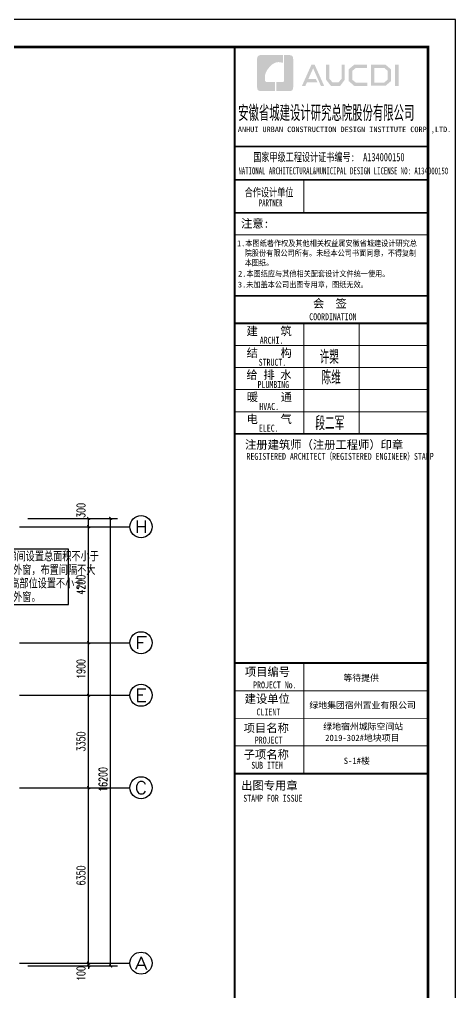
# Model space of a CAD drawing. Extents: x 1247970 to 1725648, y 860327 to 1277876.
# Drawn here: x 1368288 to 1384070, y 982076 to 1017302 of the extents above; entities that cross this region are included whole.
import ezdxf
from ezdxf.enums import TextEntityAlignment as Align

# ---------------------------------------------------------------- set-up
doc = ezdxf.new("R2010")
doc.units = 0
doc.header["$LTSCALE"] = 1000
doc.header["$MEASUREMENT"] = 0
doc.layers.get('0').update_dxf_attribs({"color": 254})
for name, color, linetype in [('AXIS', 254, 'Continuous'), ('AXIS_TEXT', 7, 'Continuous'), ('C-AXIS(轴号)', 254, 'Continuous'), ('C-AXIS-T(字)', 254, 'Continuous'), ('H-P-BZ', 3, 'Continuous'), ('图框', 140, 'Continuous'), ('图签文字', 251, 'Continuous')]:
    doc.layers.add(name, color=color, linetype=linetype)
doc.layers.add('图签', color=147, linetype='Continuous', lineweight=18)
doc.styles.add('_TCH_AXIS', font='COMPLEX', dxfattribs={"bigfont": 'GBCBIG'})
doc.styles.add('_TCH_DIM_T3', font='SIMPLEX.shx', dxfattribs={"width": 0.705882, "bigfont": 'GBCBIG.shx'})
doc.styles.add('COMPLEX', font='COMPLEX')
doc.styles.add('HT', font='simhei.ttf')
doc.styles.add('HZTXT', font='tssdeng.shx', dxfattribs={"width": 0.7, "bigfont": 'hztxt.shx'})
doc.styles.add('宋体', font='', dxfattribs={"height": 50})
doc.styles.add('建筑图签-1', font='simhei.ttf', dxfattribs={"width": 0.7})
doc.styles.add('建筑图签-2', font='TXT.shx', dxfattribs={"width": 0.5, "bigfont": 'HZTXT.shx'})
doc.styles.get('宋体').set_extended_font_data('SimSun')
doc.dimstyles.new('_TCH_ARCH&&100', dxfattribs={"dimtxt": 297.5, "dimasz": 100, "dimexe": 250, "dimexo": 300, "dimgap": 126.25, "dimtad": 1, "dimdec": 0, "dimzin": 0, "dimdsep": 46, "dimtxsty": '_TCH_DIM_T3', "dimblk": 'ARCHTICK', "dimcen": 0.09, "dimclrt": 256, "dimazin": 2, "dimtfac": 1, "dimtdec": 0, "dimtix": 1, "dimtmove": 2, "dimatfit": 3, "dimfxl": 0, "dimtolj": 1, "dimtzin": 0, "dimarcsym": 0})

# ---------------------------------------------------------------- blocks, each defined once
blk = doc.blocks.new('院标1')
h = blk.add_hatch(color=150)
h.dxf.hatch_style = 1
h.set_gradient(color1=(33, 113, 253), color2=(33, 113, 253), tint=1, name='INVCURVED')
edge = h.paths.add_edge_path()
edge.add_spline(control_points=[(116373, 648379), (116379, 648379), (116382, 648379), (116391, 648379), (116391, 648379), (116391, 648379), (116616, 648379), (116616, 648379), (116616, 648379), (116616, 648379), (116616, 648054), (116616, 648054), (116616, 648054), (116616, 648054), (116108, 648054), (116108, 648054), (116108, 648054), (116028, 648054), (115963, 648111), (115963, 648199), (115963, 648199), (115963, 648199), (115963, 649215), (115963, 649215), (115963, 649215), (115963, 649295), (116018, 649360), (116108, 649360), (116108, 649360), (116108, 649360), (116897, 649360), (116897, 649360), (116897, 649360), (116897, 649360), (116897, 649080), (116897, 649080), (116897, 649080), (116897, 649080), (116566, 649140), (116356, 648859), (116356, 648859), (116245, 648719), (116240, 648545), (116247, 648466), (116247, 648466), (116254, 648386), (116247, 648466), (116247, 648466), (116247, 648466), (116247, 648466), (116258, 648374), (116373, 648379)], knot_values=[0, 0, 0, 0, 0.071429, 0.071429, 0.071429, 0.107143, 0.142857, 0.142857, 0.142857, 0.178571, 0.214286, 0.214286, 0.214286, 0.25, 0.285714, 0.285714, 0.285714, 0.321429, 0.357143, 0.357143, 0.357143, 0.392857, 0.428571, 0.428571, 0.428571, 0.464286, 0.5, 0.5, 0.5, 0.535714, 0.571429, 0.571429, 0.571429, 0.607143, 0.642857, 0.642857, 0.642857, 0.678571, 0.714286, 0.714286, 0.714286, 0.75, 0.785714, 0.785714, 0.785714, 0.821429, 0.857143, 0.857143, 0.857143, 0.928571, 1, 1, 1, 1], degree=3, periodic=0)
h = blk.add_hatch(color=150)
h.dxf.hatch_style = 1
h.set_gradient(color1=(33, 113, 253), color2=(33, 113, 253), tint=1, name='INVCURVED')
edge = h.paths.add_edge_path()
edge.add_spline(control_points=[(117268, 649215), (117268, 649215), (117268, 648199), (117268, 648199), (117268, 648199), (117268, 648114), (117212, 648054), (117123, 648054), (117123, 648054), (117123, 648054), (116663, 648054), (116663, 648054), (116663, 648054), (116663, 648054), (116663, 648379), (116663, 648379), (116663, 648379), (116663, 648379), (116865, 648379), (116865, 648379), (116865, 648379), (116907, 648379), (116941, 648413), (116941, 648455), (116941, 648455), (116941, 648455), (116941, 649360), (116941, 649360), (116941, 649360), (116941, 649360), (117123, 649360), (117123, 649360), (117123, 649360), (117204, 649360), (117268, 649306), (117268, 649215)], knot_values=[0, 0, 0, 0, 0.1, 0.1, 0.1, 0.15, 0.2, 0.2, 0.2, 0.25, 0.3, 0.3, 0.3, 0.35, 0.4, 0.4, 0.4, 0.45, 0.5, 0.5, 0.5, 0.55, 0.6, 0.6, 0.6, 0.65, 0.7, 0.7, 0.7, 0.75, 0.8, 0.8, 0.8, 0.9, 1, 1, 1, 1], degree=3, periodic=0)
blk = doc.blocks.new('tq123')
at = {"layer": '图框'}
h = blk.add_hatch(color=256, dxfattribs=at)
h.paths.add_polyline_path([(-1187, 56758), (-1061, 56758), (-1061, 55988), (-1187, 55988)])
h.paths.add_polyline_path([(-1939, 56642), (-1939, 56116), (-1579, 56116), (-1455, 56223), (-1455, 56541), (-1575, 56642)], flags=16)
h.paths.add_polyline_path([(-2057, 56760), (-2057, 55998), (-1535, 55998), (-1337, 56168), (-1337, 56596), (-1532, 56760)])
h.paths.add_polyline_path([(-2200, 56764), (-2200, 56648), (-2607, 56648), (-2740, 56537), (-2740, 56218), (-2607, 56115), (-2198, 56115), (-2198, 55993), (-2662, 55993), (-2864, 56168), (-2864, 56596), (-2666, 56764)])
h.paths.add_polyline_path([(-3683, 56762), (-3563, 56762), (-3563, 56251), (-3449, 56120), (-3238, 56120), (-3124, 56251), (-3124, 56762), (-3010, 56762), (-3010, 56214), (-3174, 55997), (-3512, 55997), (-3683, 56216)])
h.paths.add_polyline_path([(-4215, 56760), (-4098, 56760), (-3756, 55996), (-3872, 55996), (-4153, 56630), (-4328, 56242), (-4057, 56242), (-3996, 56127), (-4377, 56127), (-4436, 55994), (-4559, 55994)])
for p, q in [((-6995, 53800), (5, 53800)), ((-6995, 53800), (5, 53800)), ((-6995, 52600), (5, 52600))]:
    blk.add_line(p, q, dxfattribs=at)
for points, const_width in [([(-6995, 0), (-6995, 57400)], 70), ([(-6995, 53800), (5, 53800)], 60), ([(-6995, 52600), (5, 52600)], 60), ([(-6995, 52600), (5, 52600)], 60), ([(-4495, 52600), (-4495, 51400)], 35), ([(-6995, 51400), (5, 51400)], 60), ([(-6995, 51400), (5, 51400)], 60), ([(-6995, 50599), (5, 50599)], 35), ([(-6987, 48400), (13, 48400)], 60), ([(-6987, 47400), (13, 47400)], 70), ([(-6987, 47400), (13, 47400)], 70), ([(-4487, 47400), (-4487, 43400)], 35), ([(-2487, 47400), (-2487, 43400)], 35), ([(-6987, 46600), (13, 46600)], 35), ([(-6987, 45800), (13, 45800)], 35), ([(-6987, 45000), (13, 45000)], 35), ([(-6987, 44200), (13, 44200)], 35), ([(-6987, 43400), (13, 43400)], 70), ([(-6995, 35100), (5, 35100)], 70), ([(-6995, 35100), (5, 35100)], 70), ([(-4495, 31100), (-4495, 35100)], 35), ([(-6995, 34100), (5, 34100)], 35), ([(-6995, 33100), (5, 33100)], 35), ([(-6995, 32100), (5, 32100)], 35), ([(5, 31100), (-6995, 31100)], 70)]:
    blk.add_lwpolyline(points, dxfattribs=dict(at, const_width=const_width))
blk.add_blockref('院标1', (-122144, -592249))
for s, height, style, width, p in [('ANHUI URBAN CONSTRUCTION DESIGN INSTITUTE CORP.,LTD.', 200, '建筑图签-1', 0.91, (-6877, 54322)), ('NATIONAL ARCHITECTURAL&MUNICIPAL DESIGN LICENSE NO: A134000150', 250, '建筑图签-1', 0.6, (-6858, 52795)), ('PARTNER', 250, '建筑图签-1', 0.6, (-6120, 51634)), ('1.本图纸著作权及其他相关权益属安徽省城建设计研究总', 210, 'HT', 0.88, (-6909, 50193)), ('院股份有限公司所有。未经本公司书面同意，不得复制', 210, 'HT', 0.88, (-6630, 49839)), ('本图纸。', 210, 'HT', 0.88, (-6630, 49489)), (' 2.本图纸应与其他相关配套设计文件统一使用。 ', 210, 'HT', 0.88, (-7020, 49092)), ('3.未加盖本公司出图专用章，图纸无效。', 210, 'HT', 0.88, (-6877, 48698)), ('COORDINATION', 250, '建筑图签-1', 0.7, (-4295, 47513)), ('ARCHI.', 250, '建筑图签-1', 0.7, (-6086, 46662)), ('STRUCT.', 250, '建筑图签-1', 0.7, (-6125, 45865)), ('PLUMBING', 250, '建筑图签-1', 0.7, (-6166, 45058)), ('HVAC.', 250, '建筑图签-1', 0.7, (-6101, 44265)), ('ELEC.', 250, '建筑图签-1', 0.7, (-6117, 43480)), ('REGISTERED ARCHITECT（REGISTERED ENGINEER）STAMP', 250, '建筑图签-1', 0.7, (-6566, 42459)), ('PROJECT No.', 250, '建筑图签-1', 0.7, (-6325, 34185, -1799)), ('CLIENT', 250, '建筑图签-1', 0.7, (-6201, 33206)), ('PROJECT', 250, '建筑图签-1', 0.7, (-6266, 32187)), ('SUB ITEM', 250, '建筑图签-1', 0.7, (-6393, 31276)), ('STAMP FOR ISSUE', 250, '建筑图签-1', 0.7, (-6682, 30081))]:
    blk.add_text(s, height=height, dxfattribs=dict(at, style=style, width=width)).set_placement(p)
at = {"layer": '图签', "color": 2, "style": '宋体'}
for s, height, p in [('等待提供', 229.3, (-3058, 34448)), ('绿地集团宿州置业有限公司', 229.34, (-4290, 33462)), ('绿地宿州城际空间站', 229.3, (-3785, 32688)), ('2019-302#地块项目', 229.34, (-3718, 32279)), ('S-1#楼', 229.3, (-3046, 31448))]:
    blk.add_text(s, height=height, dxfattribs=at).set_placement(p)
at = {"layer": '图签文字', "color": 7, "style": '建筑图签-1'}
for s, height, width, p in [('安徽省城建设计研究总院股份有限公司', 500, 0.55, (-6867, 54777)), ('国家甲级工程设计证书编号:  A134000150', 300, 0.7, (-6323, 53267)), ('合作设计单位', 300, 0.7, (-6630, 51990))]:
    blk.add_text(s, height=height, dxfattribs=dict(at, width=width)).set_placement(p)
for s, p in [('注意:', (-6764, 50863)), ('会  签', (-4160, 47968)), ('建    筑', (-6565, 46967)), ('结    构', (-6561, 46179)), ('给 排 水', (-6570, 45385)), ('暖    通', (-6552, 44582)), ('电    气', (-6562, 43782)), ('注册建筑师（注册工程师）印章', (-6620, 42854)), ('项目编号', (-6627, 34632)), ('建设单位', (-6635, 33655)), ('项目名称', (-6668, 32597)), ('子项名称', (-6668, 31640)), ('出图专用章', (-6759, 30518))]:
    blk.add_text(s, height=300, dxfattribs=at).set_placement(p)
at = {"layer": '图签文字', "color": 1, "style": '建筑图签-2', "width": 0.7}
for s, p in [('许槊', (-3921, 45928)), ('陈维', (-3849, 45187)), ('段二军', (-4074, 43532))]:
    blk.add_text(s, height=500, dxfattribs=at).set_placement(p)
blk = doc.blocks.new('_ArchTick')
at = {"color": 0, "linetype": 'ByBlock', "const_width": 0.4}
blk.add_lwpolyline([(-0.5, -0.5), (0.5, 0.5)], dxfattribs=at)
blk = doc.blocks.new('*D61')
at = {"layer": 'AXIS', "color": 0, "lineweight": -2, "transparency": 16777216}
for p, q in [((1368588, 999239), (1371838, 999239)), ((1371588, 983039), (1371588, 999239)), ((1368588, 983039), (1371838, 983039))]:
    blk.add_line(p, q, dxfattribs=at)
at = {"layer": 'Defpoints', "color": 0, "transparency": 16777216}
for p in [(1368288, 999239), (1371588, 999239), (1368288, 983039)]:
    blk.add_point(p, dxfattribs=at)
at = {"layer": 'AXIS', "color": 0, "lineweight": -2, "transparency": 16777216, "xscale": 100, "yscale": 100, "zscale": 100}
for p, rotation in [((1371588, 999239), 90), ((1371588, 983039), 270)]:
    blk.add_blockref('_ArchTick', p, dxfattribs=dict(at, rotation=rotation))
at = {"layer": 'AXIS', "transparency": 16777216, "insert": (1371313, 989789), "char_height": 297.5, "attachment_point": 5, "rotation": 90, "style": '_TCH_DIM_T3'}
blk.add_mtext('\\A1;16200', dxfattribs=at)
blk = doc.blocks.new('*D62')
at = {"layer": 'AXIS', "color": 0, "lineweight": -2, "transparency": 16777216}
for p, q in [((1368588, 999239), (1371038, 999239)), ((1370788, 998939), (1370788, 999239)), ((1368588, 998939), (1371038, 998939))]:
    blk.add_line(p, q, dxfattribs=at)
at = {"layer": 'Defpoints', "color": 0, "transparency": 16777216}
for p in [(1368288, 999239), (1370788, 999239), (1368288, 998939)]:
    blk.add_point(p, dxfattribs=at)
at = {"layer": 'AXIS', "color": 0, "lineweight": -2, "transparency": 16777216, "xscale": 100, "yscale": 100, "zscale": 100}
for p, rotation in [((1370788, 999239), 90), ((1370788, 998939), 270)]:
    blk.add_blockref('_ArchTick', p, dxfattribs=dict(at, rotation=rotation))
at = {"layer": 'AXIS', "transparency": 16777216, "insert": (1370513, 999528), "char_height": 297.5, "attachment_point": 5, "rotation": 90, "style": '_TCH_DIM_T3'}
blk.add_mtext('\\A1;300', dxfattribs=at)
blk = doc.blocks.new('*D63')
at = {"layer": 'AXIS', "color": 0, "lineweight": -2, "transparency": 16777216}
for p, q in [((1368588, 998939), (1371038, 998939)), ((1370788, 994739), (1370788, 998939)), ((1368588, 994739), (1371038, 994739))]:
    blk.add_line(p, q, dxfattribs=at)
at = {"layer": 'Defpoints', "color": 0, "transparency": 16777216}
for p in [(1368288, 998939), (1370788, 998939), (1368288, 994739)]:
    blk.add_point(p, dxfattribs=at)
at = {"layer": 'AXIS', "color": 0, "lineweight": -2, "transparency": 16777216, "xscale": 100, "yscale": 100, "zscale": 100}
for p, rotation in [((1370788, 998939), 90), ((1370788, 994739), 270)]:
    blk.add_blockref('_ArchTick', p, dxfattribs=dict(at, rotation=rotation))
at = {"layer": 'AXIS', "transparency": 16777216, "insert": (1370513, 996839), "char_height": 297.5, "attachment_point": 5, "rotation": 90, "style": '_TCH_DIM_T3'}
blk.add_mtext('\\A1;4200', dxfattribs=at)
blk = doc.blocks.new('*D64')
at = {"layer": 'AXIS', "color": 0, "lineweight": -2, "transparency": 16777216}
for p, q in [((1368588, 994739), (1371038, 994739)), ((1370788, 992839), (1370788, 994739)), ((1368588, 992839), (1371038, 992839))]:
    blk.add_line(p, q, dxfattribs=at)
at = {"layer": 'Defpoints', "color": 0, "transparency": 16777216}
for p in [(1368288, 994739), (1370788, 994739), (1368288, 992839)]:
    blk.add_point(p, dxfattribs=at)
at = {"layer": 'AXIS', "color": 0, "lineweight": -2, "transparency": 16777216, "xscale": 100, "yscale": 100, "zscale": 100}
for p, rotation in [((1370788, 994739), 90), ((1370788, 992839), 270)]:
    blk.add_blockref('_ArchTick', p, dxfattribs=dict(at, rotation=rotation))
at = {"layer": 'AXIS', "transparency": 16777216, "insert": (1370513, 993789), "char_height": 297.5, "attachment_point": 5, "rotation": 90, "style": '_TCH_DIM_T3'}
blk.add_mtext('\\A1;1900', dxfattribs=at)
blk = doc.blocks.new('*D65')
at = {"layer": 'AXIS', "color": 0, "lineweight": -2, "transparency": 16777216}
for p, q in [((1368588, 992839), (1371038, 992839)), ((1370788, 989489), (1370788, 992839)), ((1368588, 989489), (1371038, 989489))]:
    blk.add_line(p, q, dxfattribs=at)
at = {"layer": 'Defpoints', "color": 0, "transparency": 16777216}
for p in [(1368288, 992839), (1370788, 992839), (1368288, 989489)]:
    blk.add_point(p, dxfattribs=at)
at = {"layer": 'AXIS', "color": 0, "lineweight": -2, "transparency": 16777216, "xscale": 100, "yscale": 100, "zscale": 100}
for p, rotation in [((1370788, 992839), 90), ((1370788, 989489), 270)]:
    blk.add_blockref('_ArchTick', p, dxfattribs=dict(at, rotation=rotation))
at = {"layer": 'AXIS', "transparency": 16777216, "insert": (1370513, 991164), "char_height": 297.5, "attachment_point": 5, "rotation": 90, "style": '_TCH_DIM_T3'}
blk.add_mtext('\\A1;3350', dxfattribs=at)
blk = doc.blocks.new('*D66')
at = {"layer": 'AXIS', "color": 0, "lineweight": -2, "transparency": 16777216}
for p, q in [((1368588, 989489), (1371038, 989489)), ((1370788, 983139), (1370788, 989489)), ((1368588, 983139), (1371038, 983139))]:
    blk.add_line(p, q, dxfattribs=at)
at = {"layer": 'Defpoints', "color": 0, "transparency": 16777216}
for p in [(1368288, 989489), (1370788, 989489), (1368288, 983139)]:
    blk.add_point(p, dxfattribs=at)
at = {"layer": 'AXIS', "color": 0, "lineweight": -2, "transparency": 16777216, "xscale": 100, "yscale": 100, "zscale": 100}
for p, rotation in [((1370788, 989489), 90), ((1370788, 983139), 270)]:
    blk.add_blockref('_ArchTick', p, dxfattribs=dict(at, rotation=rotation))
at = {"layer": 'AXIS', "transparency": 16777216, "insert": (1370513, 986314), "char_height": 297.5, "attachment_point": 5, "rotation": 90, "style": '_TCH_DIM_T3'}
blk.add_mtext('\\A1;6350', dxfattribs=at)
blk = doc.blocks.new('*D67')
at = {"layer": 'AXIS', "color": 0, "lineweight": -2, "transparency": 16777216}
for p, q in [((1370788, 983139), (1370788, 983239)), ((1368588, 983139), (1371038, 983139)), ((1368588, 983039), (1371038, 983039)), ((1370788, 983039), (1370788, 983139)), ((1370788, 983039), (1370788, 982939))]:
    blk.add_line(p, q, dxfattribs=at)
at = {"layer": 'Defpoints', "color": 0, "transparency": 16777216}
for p in [(1368288, 983139), (1368288, 983039), (1370788, 983139)]:
    blk.add_point(p, dxfattribs=at)
at = {"layer": 'AXIS', "color": 0, "lineweight": -2, "transparency": 16777216, "xscale": 100, "yscale": 100, "zscale": 100}
for p, rotation in [((1370788, 983139), 270), ((1370788, 983039), 90)]:
    blk.add_blockref('_ArchTick', p, dxfattribs=dict(at, rotation=rotation))
at = {"layer": 'AXIS', "transparency": 16777216, "insert": (1370513, 982764), "char_height": 297.5, "attachment_point": 5, "rotation": 90, "style": '_TCH_DIM_T3'}
blk.add_mtext('\\A1;100', dxfattribs=at)
blk = doc.blocks.new('_AXISO')
blk.add_circle((0, 0), 0.5)
at = {"layer": 'AXIS_TEXT', "style": 'COMPLEX', "width": 1.041667}
blk.add_attdef('A', text='', height=0.56, dxfattribs=at).set_placement((-0.25, -0.28), (0.25, -0.28), align=Align.FIT)

msp = doc.modelspace()

# ---------------------------------------------------------------- linework, layer by layer
at = {"layer": 'C-AXIS(轴号)'}
for p, q in [((1368287.7, 998939.4), (1372287.7, 998939.4)), ((1368287.7, 994739.4), (1372287.7, 994739.4)), ((1368287.7, 992839.4), (1372287.7, 992839.4)), ((1368287.7, 989489.4), (1372287.7, 989489.4)), ((1368287.7, 983139.4), (1372287.7, 983139.4))]:
    msp.add_line(p, q, dxfattribs=at)
at = {"layer": 'H-P-BZ', "lineweight": -2}
msp.add_lwpolyline([(1366059.3, 996124.3), (1370059.3, 996124.3), (1370059.3, 998124.3), (1366059.3, 998124.3)], close=True, dxfattribs=at)
at = {"layer": '图框'}
msp.add_lwpolyline([(1278969.8, 957902), (1384069.8, 957902), (1384069.8, 1017302), (1278969.8, 1017302)], close=True, dxfattribs=at)
at = {"layer": '图框', "const_width": 100}
msp.add_lwpolyline([(1281469.8, 958902), (1383069.8, 958902), (1383069.8, 1016302), (1281469.8, 1016302)], close=True, dxfattribs=at)

# ---------------------------------------------------------------- block references
msp.add_blockref('tq123', (1383069.8, 958902))
at = {"layer": 'C-AXIS(轴号)'}
ref = msp.add_blockref('_AXISO', (1372687.7, 998939.4), dxfattribs=dict(at, xscale=800, yscale=800, zscale=800))
ref.add_attrib('A', 'H', dxfattribs={"layer": 'C-AXIS-T(字)', "height": 452.5, "style": '_TCH_AXIS', "width": 1.05}).set_placement((1372461.4, 998713.1), (1372914, 998713.1), align=Align.FIT)
ref = msp.add_blockref('_AXISO', (1372687.7, 994739.4), dxfattribs=dict(at, xscale=800, yscale=800, zscale=800))
ref.add_attrib('A', 'F', dxfattribs={"layer": 'C-AXIS-T(字)', "height": 452.5, "style": '_TCH_AXIS', "width": 1.3125}).set_placement((1372461.4, 994513.1), (1372914, 994513.1), align=Align.FIT)
ref = msp.add_blockref('_AXISO', (1372687.7, 992839.4), dxfattribs=dict(at, xscale=800, yscale=800, zscale=800))
ref.add_attrib('A', 'E', dxfattribs={"layer": 'C-AXIS-T(字)', "height": 452.5, "style": '_TCH_AXIS', "width": 1.3125}).set_placement((1372461.4, 992613.1), (1372914, 992613.1), align=Align.FIT)
ref = msp.add_blockref('_AXISO', (1372687.7, 989489.4), dxfattribs=dict(at, xscale=800, yscale=800, zscale=800))
ref.add_attrib('A', 'C', dxfattribs={"layer": 'C-AXIS-T(字)', "height": 452.5, "style": '_TCH_AXIS', "width": 1.4}).set_placement((1372461.4, 989263.1), (1372914, 989263.1), align=Align.FIT)
ref = msp.add_blockref('_AXISO', (1372687.7, 983139.4), dxfattribs=dict(at, xscale=800, yscale=800, zscale=800))
ref.add_attrib('A', 'A', dxfattribs={"layer": 'C-AXIS-T(字)', "height": 452.5, "style": '_TCH_AXIS', "width": 1.166667}).set_placement((1372461.4, 982913.1), (1372914, 982913.1), align=Align.FIT)

# ---------------------------------------------------------------- texts
at = {"layer": 'H-P-BZ', "color": 7, "style": 'HZTXT', "width": 0.7}
for s, p in [('地上封闭楼梯间设置总面积不小于', (1366199.3, 997684.3)), ('的可开启外窗，布置间隔不大', (1366736.4, 997194.3)), ('层，且最高部位设置不小于', (1366632.8, 996704.3)), ('的可开启外窗。', (1366736.4, 996214.3))]:
    msp.add_text(s, height=350, dxfattribs=at).set_placement(p)

# ---------------------------------------------------------------- dimensions: what is measured, and where the dimension line sits
at = {"layer": 'AXIS'}
for base, p1, p2, text, picture, middle in [((1370787.7, 999239.4), (1368287.7, 998939.4), (1368287.7, 999239.4), '300', '*D62', (1370512.7, 999528.4)), ((1371587.7, 999239.4), (1368287.7, 983039.4), (1368287.7, 999239.4), '16200', '*D61', (1371312.7, 989789.4)), ((1370787.7, 983139.4), (1368287.7, 983039.4), (1368287.7, 983139.4), '100', '*D67', (1370512.7, 982764.4))]:
    dim = msp.add_linear_dim(base=base, p1=p1, p2=p2, angle=90, text=text, dimstyle='_TCH_ARCH&&100', dxfattribs=at)
    dim.commit()
    dim.dimension.update_dxf_attribs({"geometry": picture, "text_midpoint": middle, "dimtype": 129})
for p1, p2, text, picture, middle in [((1368287.7, 994739.4), (1368287.7, 998939.4), '4200', '*D63', (1370512.7, 996839.4)), ((1368287.7, 992839.4), (1368287.7, 994739.4), '1900', '*D64', (1370512.7, 993789.4)), ((1368287.7, 989489.4), (1368287.7, 992839.4), '3350', '*D65', (1370512.7, 991164.4)), ((1368287.7, 983139.4), (1368287.7, 989489.4), '6350', '*D66', (1370512.7, 986314.4))]:
    dim = msp.add_aligned_dim(p1=p1, p2=p2, distance=-2500, text=text, dimstyle='_TCH_ARCH&&100', dxfattribs=at)
    dim.commit()
    dim.dimension.update_dxf_attribs({"geometry": picture, "text_midpoint": middle})

doc.saveas('drawing.dxf')
